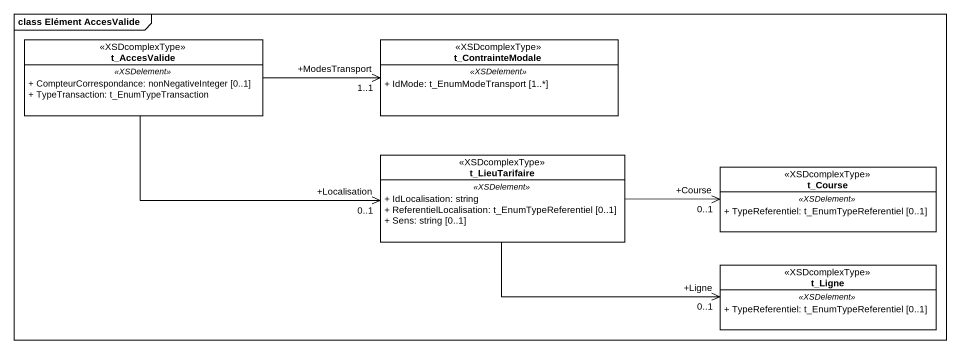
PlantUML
@startuml
mainframe class Elément AccesValide
hide circle
hide empty members
skinparam classAttributeIconSize 0
class t_AccesValide <<XSDcomplexType>> {
  .. <<XSDelement>> ..
  + CompteurCorrespondance: nonNegativeInteger [0..1]
  + TypeTransaction: t_EnumTypeTransaction
}
class t_ContrainteModale <<XSDcomplexType>> {
  .. <<XSDelement>> ..
  + IdMode: t_EnumModeTransport [1..*]
}
class t_LieuTarifaire <<XSDcomplexType>> {
  .. <<XSDelement>> ..
  + IdLocalisation: string
  + ReferentielLocalisation: t_EnumTypeReferentiel [0..1]
  + Sens: string [0..1]
}
class t_Course <<XSDcomplexType>> {
  .. <<XSDelement>> ..
  + TypeReferentiel: t_EnumTypeReferentiel [0..1]
}
class t_Ligne <<XSDcomplexType>> {
  .. <<XSDelement>> ..
  + TypeReferentiel: t_EnumTypeReferentiel [0..1]
}
t_AccesValide -right-> "+ModesTransport\n1..1" t_ContrainteModale
t_AccesValide -right-> "+Localisation\n0..1" t_LieuTarifaire
t_LieuTarifaire -right-> "+Course\n0..1" t_Course
t_LieuTarifaire -right-> "+Ligne\n0..1" t_Ligne
@enduml
